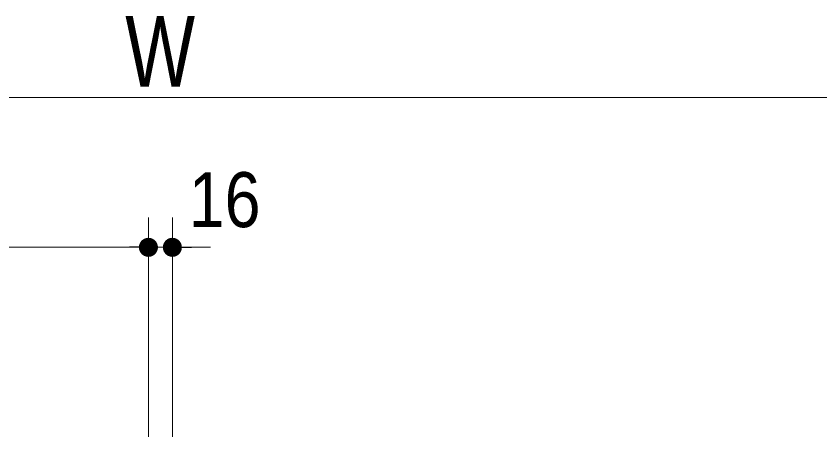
# Model space of a CAD drawing. Units: millimetres, scale not verified. Extents: x -6062 to 6062, y -3045 to 3045.
# Drawn here: x -3020 to -2483, y 1310 to 1590 of the extents above; entities that cross this region are included whole.
import ezdxf
from ezdxf.enums import TextEntityAlignment as Align

# ---------------------------------------------------------------- set-up
doc = ezdxf.new("R2010")
doc.units = ezdxf.units.MM
doc.header["$LTSCALE"] = 20
doc.header["$PDMODE"] = 32
doc.header["$PDSIZE"] = 10
for name, color, linetype, lineweight in [('0-0_2寸法-1', 7, 'Continuous', 15), ('0-1_0', 7, 'Continuous', 25), ('0-4_2寸法-2', 7, 'Continuous', 15)]:
    doc.layers.add(name, color=color, linetype=linetype, lineweight=lineweight)
doc.layers.add('0-2_Defpoints', color=7, linetype='Continuous')
doc.styles.add('ＭＳ Ｐゴシック', font='')
doc.styles.get('ＭＳ Ｐゴシック').set_extended_font_data('MS PGothic')

# ---------------------------------------------------------------- blocks, each defined once
blk = doc.blocks.new('_Dot')
at = {"layer": '0-1_0'}
blk.add_line((-10, 0), (-20, 0), dxfattribs=at)
for points in [[(0, 0), (-5.36, 8.44), (-4.26, 9.05)], [(0, 0), (-4.26, 9.05), (-3.09, 9.51)], [(0, 0), (-3.09, 9.51), (-1.87, 9.82)], [(0, 0), (-1.87, 9.82), (-0.63, 9.98)], [(0, 0), (-0.63, 9.98), (0.63, 9.98)], [(0, 0), (0.63, 9.98), (1.87, 9.82)], [(0, 0), (1.87, 9.82), (3.09, 9.51)], [(0, 0), (3.09, 9.51), (4.26, 9.05)], [(0, 0), (4.26, 9.05), (5.36, 8.44)], [(0, 0), (-10, 0), (-9.92, 1.25)], [(0, 0), (-9.92, -1.25), (-10, 0)], [(0, 0), (-9.92, 1.25), (-9.69, 2.49)], [(0, 0), (-9.69, -2.49), (-9.92, -1.25)], [(0, 0), (-9.69, 2.49), (-9.3, 3.68)], [(0, 0), (-9.3, -3.68), (-9.69, -2.49)], [(0, 0), (-9.3, 3.68), (-8.76, 4.82)], [(0, 0), (-8.76, -4.82), (-9.3, -3.68)], [(0, 0), (-8.76, 4.82), (-8.09, 5.88)], [(0, 0), (-8.09, -5.88), (-8.76, -4.82)], [(0, 0), (-8.09, 5.88), (-7.29, 6.85)], [(0, 0), (-7.29, -6.85), (-8.09, -5.88)], [(0, 0), (-7.29, 6.85), (-6.37, 7.71)], [(0, 0), (-6.37, -7.71), (-7.29, -6.85)], [(0, 0), (-6.37, 7.71), (-5.36, 8.44)], [(0, 0), (-5.36, -8.44), (-6.37, -7.71)], [(0, 0), (-4.26, -9.05), (-5.36, -8.44)], [(0, 0), (-3.09, -9.51), (-4.26, -9.05)], [(0, 0), (-1.87, -9.82), (-3.09, -9.51)], [(0, 0), (-0.63, -9.98), (-1.87, -9.82)], [(0, 0), (0.63, -9.98), (-0.63, -9.98)], [(0, 0), (5.36, 8.44), (6.37, 7.71)], [(0, 0), (6.37, 7.71), (7.29, 6.85)], [(0, 0), (7.29, 6.85), (8.09, 5.88)], [(0, 0), (8.09, 5.88), (8.76, 4.82)], [(0, 0), (8.76, 4.82), (9.3, 3.68)], [(0, 0), (9.3, 3.68), (9.69, 2.49)], [(0, 0), (9.69, 2.49), (9.92, 1.25)], [(0, 0), (9.92, 1.25), (10, 0)], [(0, 0), (1.87, -9.82), (0.63, -9.98)], [(0, 0), (3.09, -9.51), (1.87, -9.82)], [(0, 0), (4.26, -9.05), (3.09, -9.51)], [(0, 0), (5.36, -8.44), (4.26, -9.05)], [(0, 0), (6.37, -7.71), (5.36, -8.44)], [(0, 0), (7.29, -6.85), (6.37, -7.71)], [(0, 0), (8.09, -5.88), (7.29, -6.85)], [(0, 0), (8.76, -4.82), (8.09, -5.88)], [(0, 0), (9.3, -3.68), (8.76, -4.82)], [(0, 0), (9.69, -2.49), (9.3, -3.68)], [(0, 0), (9.92, -1.25), (9.69, -2.49)], [(0, 0), (10, 0), (9.92, -1.25)]]:
    blk.add_solid(points, dxfattribs=at)

msp = doc.modelspace()

# ---------------------------------------------------------------- linework, layer by layer
at = {"layer": '0-0_2寸法-1'}
for p, q in [((-2116.21, 1536), (-3730.79, 1536)), ((-2931.5, 1309.54), (-2931.5, 1456)), ((-3730.79, 1436), (-2944.21, 1436))]:
    msp.add_line(p, q, dxfattribs=at)
at = {"layer": '0-2_Defpoints'}
msp.add_point((-2931.5, 1436), dxfattribs=at)
at = {"layer": '0-4_2寸法-2'}
for p, q in [((-2931.5, 1309.54), (-2931.5, 1456)), ((-2915.5, 1309.64), (-2915.5, 1456)), ((-2944.21, 1436), (-2956.92, 1436)), ((-2915.5, 1436), (-2931.5, 1436)), ((-2902.79, 1436), (-2890.08, 1436))]:
    msp.add_line(p, q, dxfattribs=at)

# ---------------------------------------------------------------- block references
at = {"layer": '0-0_2寸法-1', "xscale": 0.6356201, "yscale": 0.6356201}
msp.add_blockref('_Dot', (-2931.5, 1436), dxfattribs=at)
at = {"layer": '0-4_2寸法-2', "xscale": 0.6356201, "yscale": 0.6356201}
msp.add_blockref('_Dot', (-2931.5, 1436), dxfattribs=at)
at = {"layer": '0-4_2寸法-2', "xscale": 0.6356201, "yscale": 0.6356201, "rotation": 180}
msp.add_blockref('_Dot', (-2915.5, 1436), dxfattribs=at)

# ---------------------------------------------------------------- texts
at = {"layer": '0-0_2寸法-1', "style": 'ＭＳ Ｐゴシック', "width": 0.8}
msp.add_text('W', height=47.17, dxfattribs=at).set_placement((-2946.96, 1528.93), align=Align.BOTTOM_LEFT)
at = {"layer": '0-4_2寸法-2', "style": 'ＭＳ Ｐゴシック', "width": 0.9}
msp.add_text('16', height=36.66, dxfattribs=at).set_placement((-2904.61, 1438.48), align=Align.BOTTOM_LEFT)

doc.saveas('drawing.dxf')
